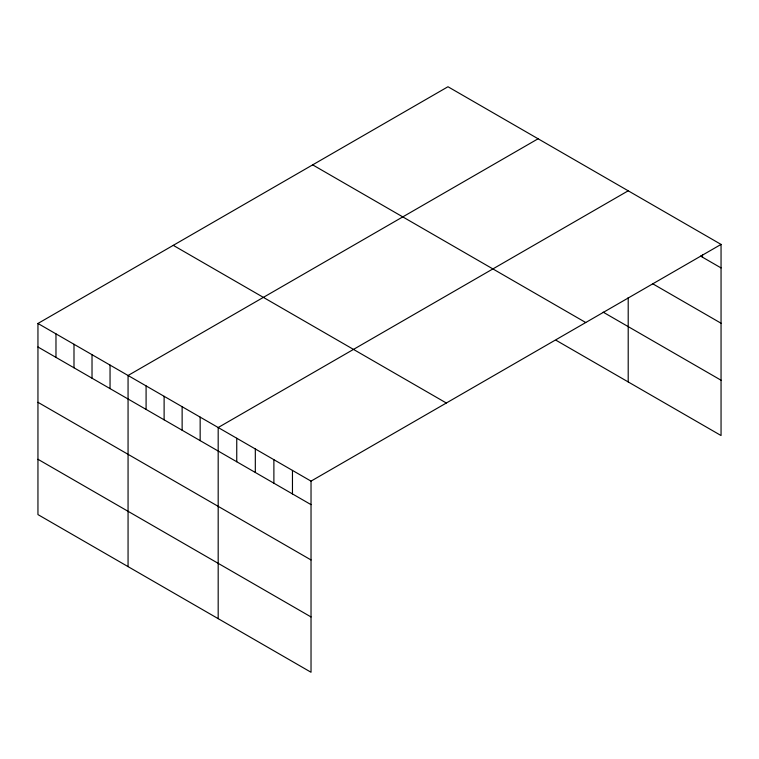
<?xml version="1.0" encoding="UTF-8"?>
<svg xmlns="http://www.w3.org/2000/svg" width="759" height="759" viewBox="0 0 759 759"><rect width="100%" height="100%" fill="white"/><g stroke="black" fill="none" stroke-linecap="round" stroke-linejoin="round"><path stroke-width="1.14" d="M721.05 244.407L311.029 481.13L311.029 672.256L37.95 514.593L37.95 323.467L447.971 86.744L721.05 244.407L721.05 435.533L556.11 340.307M538.093 138.774L128.062 375.496L128.062 566.622M628.205 190.803L218.184 427.526L218.184 618.651M700.529 256.068L721.05 267.918M652.636 283.733L721.05 323.23M603.168 312.158L721.05 380.221M312.67 164.864L585.739 322.528M173.261 245.347L446.33 403.01M37.95 323.467L311.029 481.13M37.95 346.986L311.029 504.64M37.95 402.298L311.029 559.952M37.95 459.28L311.029 616.944M702.483 254.844L702.483 257.197M628.205 297.566L628.205 381.929M292.462 470.409L292.462 493.919M273.885 459.688L273.885 483.198M255.318 448.967L255.318 472.477M236.751 438.247L236.751 461.757M200.158 417.118L200.158 440.637M182.132 406.71L182.132 430.23M164.115 396.312L164.115 419.822M146.089 385.904L146.089 409.414M110.046 365.088L110.046 388.608M92.019 354.69L92.019 378.2M73.993 344.282L73.993 367.792M55.976 333.875L55.976 357.385"/></g></svg>
